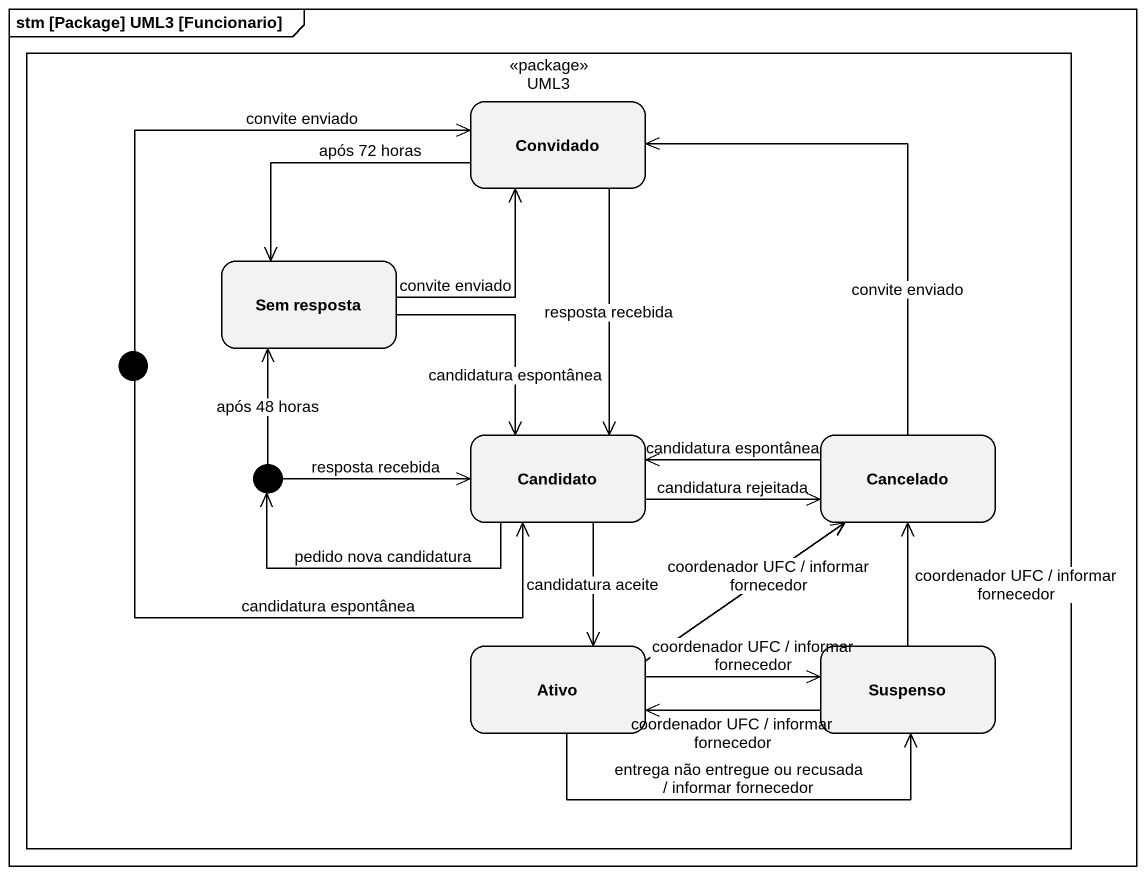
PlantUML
@startuml
mainframe stm [Package] UML3 [Funcionario]
hide empty description
state UML3 <<package>> {
  state Convidado
  state "Sem resposta" as Sem_resposta
  state junction1 <<choice>>
  state junction2 <<choice>>
  state Candidato
  state Cancelado
  state Ativo
  state Suspenso
}
Convidado --> Sem_resposta : após 72 horas
Convidado --> Candidato : resposta recebida
Sem_resposta -up-> Convidado : convite enviado
Sem_resposta --> Candidato : candidatura espontânea
junction1 -right-> Convidado : convite enviado
junction1 -right-> Candidato : candidatura espontânea
junction2 -up-> Sem_resposta : após 48 horas
junction2 -right-> Candidato : resposta recebida
Candidato -left-> junction2 : pedido nova candidatura
Candidato -right-> Cancelado : candidatura rejeitada
Candidato --> Ativo : candidatura aceite
Cancelado -up-> Convidado : convite enviado
Cancelado -left-> Candidato : candidatura espontânea
Ativo -up-> Cancelado : coordenador UFC / informar fornecedor
Ativo -right-> Suspenso : entrega não entregue ou recusada / informar fornecedor
Ativo -right-> Suspenso : coordenador UFC / informar fornecedor
Suspenso -up-> Cancelado : coordenador UFC / informar fornecedor
Suspenso -left-> Ativo : coordenador UFC / informar fornecedor
@enduml
